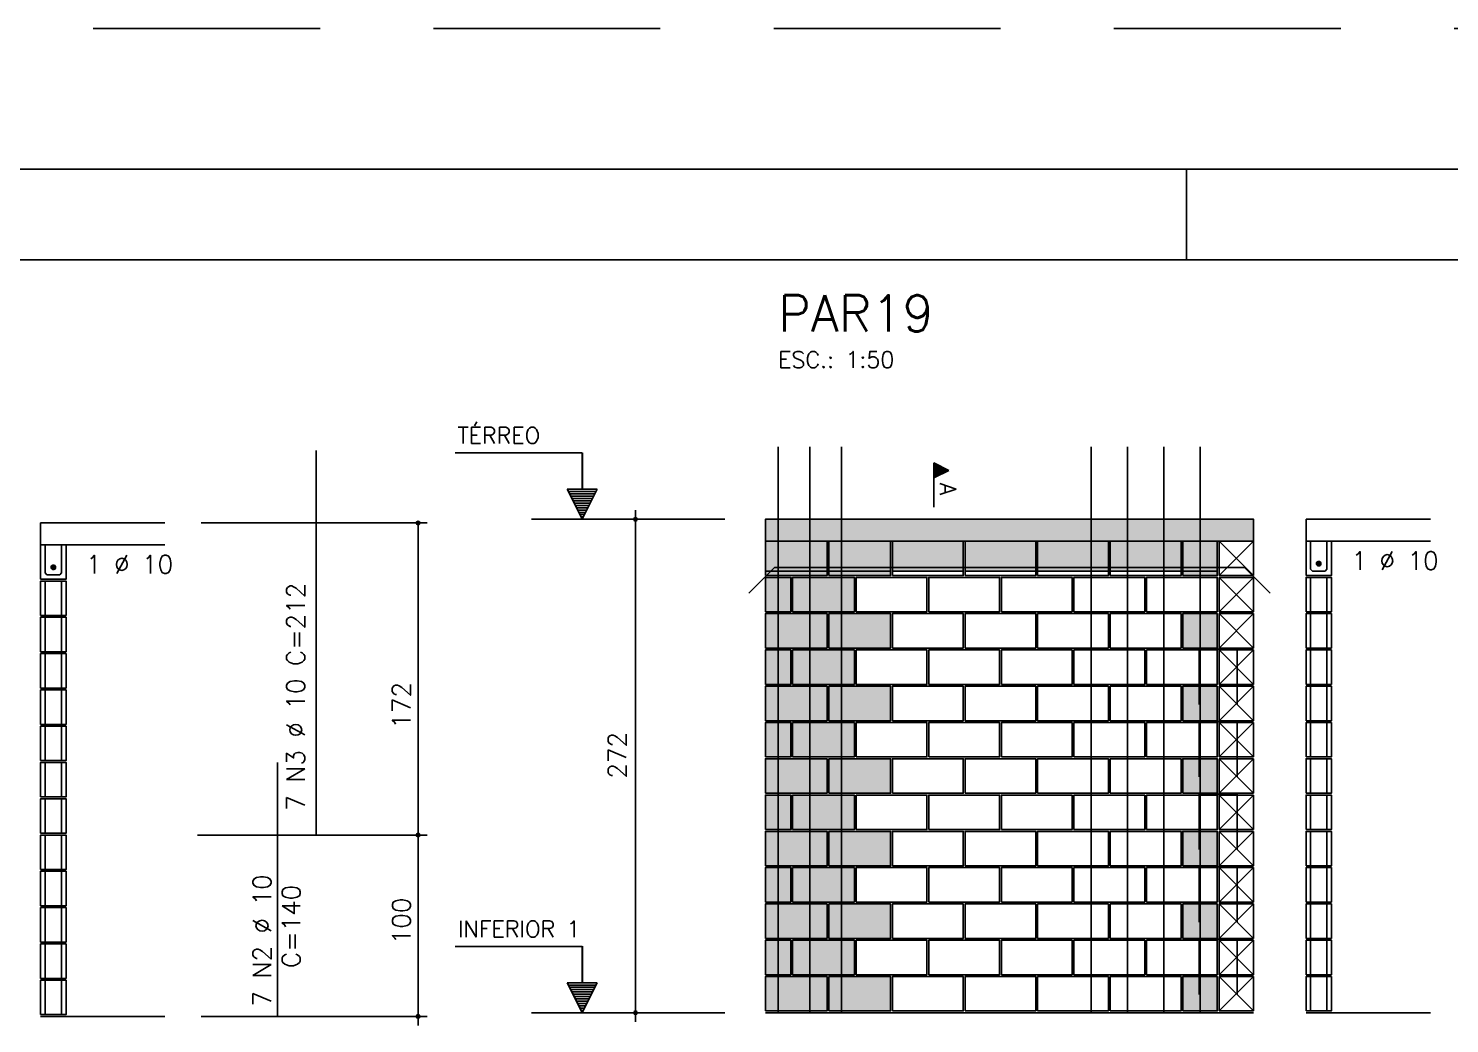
# Model space of a CAD drawing. Extents: x -1.9 to 86, y -1.6 to 60.9.
# Drawn here: x 52.84 to 68.5, y 49.98 to 60.95 of the extents above; entities that cross this region are included whole.
import ezdxf

# ---------------------------------------------------------------- set-up
doc = ezdxf.new("R2010")
doc.units = 0
doc.header["$MEASUREMENT"] = 0
doc.linetypes.add('HIDDEN', pattern=[0.375, 0.25, -0.125])
doc.layers.get('0').update_dxf_attribs({"linetype": 'CONTINUOUS'})
doc.layers.get('Defpoints').update_dxf_attribs({"linetype": 'CONTINUOUS'})
for name, color, linetype in [('ARQ_FOLHA', 7, 'CONTINUOUS'), ('PENA_01', 1, 'CONTINUOUS'), ('PENA_02', 2, 'CONTINUOUS'), ('PENA_03', 3, 'CONTINUOUS'), ('PENA_05', 5, 'CONTINUOUS'), ('PENA_06', 6, 'CONTINUOUS'), ('PENA_09', 254, 'CONTINUOUS'), ('PENA_11', 252, 'CONTINUOUS'), ('PENA_21', 100, 'CONTINUOUS'), ('PENA_23', 50, 'CONTINUOUS'), ('PENA_28', 135, 'CONTINUOUS')]:
    doc.layers.add(name, color=color, linetype=linetype)
doc.styles.get("Standard").update_dxf_attribs({"font": 'ROMANS.SHX'})

# ---------------------------------------------------------------- blocks, each defined once
blk = doc.blocks.new('FOLHA A1 - 841 X 594')
at = {"layer": 'ARQ_FOLHA', "color": 1}
blk.add_line((-185, 584), (-185, 594), dxfattribs=at)
for points in [[(-841, 0), (0, 0), (0, 594), (-841, 594)], [(-816, 10), (-10, 10), (-10, 584), (-816, 584)]]:
    blk.add_lwpolyline(points, close=True, dxfattribs=at)
at = {"layer": 'Defpoints', "color": 8, "linetype": 'HIDDEN', "ltscale": 100}
blk.add_lwpolyline([(-860.5, 609.5), (-860.5, -15.5), (19.5, -15.5), (19.5, 609.5)], close=True, dxfattribs=at)
blk = doc.blocks.new('*U24')
blk.add_blockref('FOLHA A1 - 841 X 594', (0, 0))

msp = doc.modelspace()

# ---------------------------------------------------------------- linework, layer by layer
at = {"layer": 'PENA_01', "linetype": 'Continuous'}
for p, q in [((58.380184, 55.534048), (60.511048, 55.534048)), ((60.95854, 54.964048), (61.63854, 54.964048)), ((61.65854, 54.964048), (62.33854, 54.964048)), ((62.35854, 54.964048), (63.13854, 54.964048)), ((63.15854, 54.964048), (63.93854, 54.964048)), ((63.95854, 54.964048), (64.73854, 54.964048)), ((64.75854, 54.964048), (65.53854, 54.964048)), ((65.55854, 54.964048), (65.93854, 54.964048)), ((58.380184, 50.094048), (60.511048, 50.094048))]:
    msp.add_line(p, q, dxfattribs=at)
at = {"layer": 'PENA_02', "linetype": 'Continuous'}
for p, q in [((66.33854, 55.294048), (65.95854, 55.294048)), ((65.95854, 55.294048), (65.95854, 54.914048)), ((66.33854, 54.914048), (66.33854, 55.294048)), ((65.95854, 54.914048), (66.33854, 54.914048)), ((66.33854, 54.894048), (65.95854, 54.894048)), ((65.95854, 54.894048), (65.95854, 54.514048)), ((66.33854, 54.514048), (66.33854, 54.894048)), ((65.95854, 54.514048), (66.33854, 54.514048)), ((66.33854, 54.494048), (65.95854, 54.494048)), ((65.95854, 54.494048), (65.95854, 54.114048)), ((66.33854, 54.114048), (66.33854, 54.494048)), ((65.95854, 54.114048), (66.33854, 54.114048)), ((66.33854, 54.094048), (65.95854, 54.094048)), ((65.95854, 54.094048), (65.95854, 53.714048)), ((66.33854, 53.714048), (66.33854, 54.094048)), ((65.95854, 53.714048), (66.33854, 53.714048)), ((66.33854, 53.694048), (65.95854, 53.694048)), ((65.95854, 53.694048), (65.95854, 53.314048)), ((66.33854, 53.314048), (66.33854, 53.694048)), ((65.95854, 53.314048), (66.33854, 53.314048)), ((66.33854, 53.294048), (65.95854, 53.294048)), ((65.95854, 53.294048), (65.95854, 52.914048)), ((66.33854, 52.914048), (66.33854, 53.294048)), ((65.95854, 52.914048), (66.33854, 52.914048)), ((66.33854, 52.894048), (65.95854, 52.894048)), ((65.95854, 52.894048), (65.95854, 52.514048)), ((66.33854, 52.514048), (66.33854, 52.894048)), ((65.95854, 52.514048), (66.33854, 52.514048)), ((66.33854, 52.494048), (65.95854, 52.494048)), ((65.95854, 52.494048), (65.95854, 52.114048)), ((66.33854, 52.114048), (66.33854, 52.494048)), ((65.95854, 52.114048), (66.33854, 52.114048)), ((66.33854, 52.094048), (65.95854, 52.094048)), ((65.95854, 52.094048), (65.95854, 51.714048)), ((66.33854, 51.714048), (66.33854, 52.094048)), ((65.95854, 51.714048), (66.33854, 51.714048)), ((66.33854, 51.694048), (65.95854, 51.694048)), ((65.95854, 51.694048), (65.95854, 51.314048)), ((66.33854, 51.314048), (66.33854, 51.694048)), ((65.95854, 51.314048), (66.33854, 51.314048)), ((66.33854, 51.294048), (65.95854, 51.294048)), ((65.95854, 51.294048), (65.95854, 50.914048)), ((66.33854, 50.914048), (66.33854, 51.294048)), ((65.95854, 50.914048), (66.33854, 50.914048)), ((66.33854, 50.894048), (65.95854, 50.894048)), ((65.95854, 50.894048), (65.95854, 50.514048)), ((66.33854, 50.514048), (66.33854, 50.894048)), ((65.95854, 50.514048), (66.33854, 50.514048)), ((66.33854, 50.494048), (65.95854, 50.494048)), ((65.95854, 50.494048), (65.95854, 50.114048)), ((66.33854, 50.114048), (66.33854, 50.494048)), ((60.95854, 50.094048), (66.33854, 50.094048)), ((65.95854, 50.114048), (66.33854, 50.114048))]:
    msp.add_line(p, q, dxfattribs=at)
for points in [[(60.95854, 55.294048), (66.33854, 55.294048), (66.33854, 55.534048), (60.95854, 55.534048), (60.95854, 55.294048)], [(60.95854, 54.914048), (61.63854, 54.914048), (61.63854, 55.294048), (60.95854, 55.294048), (60.95854, 54.914048)], [(61.65854, 54.914048), (62.33854, 54.914048), (62.33854, 55.294048), (61.65854, 55.294048), (61.65854, 54.914048)], [(62.35854, 54.914048), (63.13854, 54.914048), (63.13854, 55.294048), (62.35854, 55.294048), (62.35854, 54.914048)], [(63.15854, 54.914048), (63.93854, 54.914048), (63.93854, 55.294048), (63.15854, 55.294048), (63.15854, 54.914048)], [(63.95854, 54.914048), (64.73854, 54.914048), (64.73854, 55.294048), (63.95854, 55.294048), (63.95854, 54.914048)], [(64.75854, 54.914048), (65.53854, 54.914048), (65.53854, 55.294048), (64.75854, 55.294048), (64.75854, 54.914048)], [(65.55854, 54.914048), (65.93854, 54.914048), (65.93854, 55.294048), (65.55854, 55.294048), (65.55854, 54.914048)], [(60.95854, 54.514048), (61.23854, 54.514048), (61.23854, 54.894048), (60.95854, 54.894048), (60.95854, 54.514048)], [(61.25854, 54.514048), (61.93854, 54.514048), (61.93854, 54.894048), (61.25854, 54.894048), (61.25854, 54.514048)], [(61.95854, 54.514048), (62.73854, 54.514048), (62.73854, 54.894048), (61.95854, 54.894048), (61.95854, 54.514048)], [(62.75854, 54.514048), (63.53854, 54.514048), (63.53854, 54.894048), (62.75854, 54.894048), (62.75854, 54.514048)], [(63.55854, 54.514048), (64.33854, 54.514048), (64.33854, 54.894048), (63.55854, 54.894048), (63.55854, 54.514048)], [(64.35854, 54.514048), (65.13854, 54.514048), (65.13854, 54.894048), (64.35854, 54.894048), (64.35854, 54.514048)], [(65.15854, 54.514048), (65.93854, 54.514048), (65.93854, 54.894048), (65.15854, 54.894048), (65.15854, 54.514048)], [(60.95854, 54.114048), (61.63854, 54.114048), (61.63854, 54.494048), (60.95854, 54.494048), (60.95854, 54.114048)], [(61.65854, 54.114048), (62.33854, 54.114048), (62.33854, 54.494048), (61.65854, 54.494048), (61.65854, 54.114048)], [(62.35854, 54.114048), (63.13854, 54.114048), (63.13854, 54.494048), (62.35854, 54.494048), (62.35854, 54.114048)], [(63.15854, 54.114048), (63.93854, 54.114048), (63.93854, 54.494048), (63.15854, 54.494048), (63.15854, 54.114048)], [(63.95854, 54.114048), (64.73854, 54.114048), (64.73854, 54.494048), (63.95854, 54.494048), (63.95854, 54.114048)], [(64.75854, 54.114048), (65.53854, 54.114048), (65.53854, 54.494048), (64.75854, 54.494048), (64.75854, 54.114048)], [(65.55854, 54.114048), (65.93854, 54.114048), (65.93854, 54.494048), (65.55854, 54.494048), (65.55854, 54.114048)], [(60.95854, 53.714048), (61.23854, 53.714048), (61.23854, 54.094048), (60.95854, 54.094048), (60.95854, 53.714048)], [(61.25854, 53.714048), (61.93854, 53.714048), (61.93854, 54.094048), (61.25854, 54.094048), (61.25854, 53.714048)], [(61.95854, 53.714048), (62.73854, 53.714048), (62.73854, 54.094048), (61.95854, 54.094048), (61.95854, 53.714048)], [(62.75854, 53.714048), (63.53854, 53.714048), (63.53854, 54.094048), (62.75854, 54.094048), (62.75854, 53.714048)], [(63.55854, 53.714048), (64.33854, 53.714048), (64.33854, 54.094048), (63.55854, 54.094048), (63.55854, 53.714048)], [(64.35854, 53.714048), (65.13854, 53.714048), (65.13854, 54.094048), (64.35854, 54.094048), (64.35854, 53.714048)], [(65.15854, 53.714048), (65.93854, 53.714048), (65.93854, 54.094048), (65.15854, 54.094048), (65.15854, 53.714048)], [(60.95854, 53.314048), (61.63854, 53.314048), (61.63854, 53.694048), (60.95854, 53.694048), (60.95854, 53.314048)], [(61.65854, 53.314048), (62.33854, 53.314048), (62.33854, 53.694048), (61.65854, 53.694048), (61.65854, 53.314048)], [(62.35854, 53.314048), (63.13854, 53.314048), (63.13854, 53.694048), (62.35854, 53.694048), (62.35854, 53.314048)], [(63.15854, 53.314048), (63.93854, 53.314048), (63.93854, 53.694048), (63.15854, 53.694048), (63.15854, 53.314048)], [(63.95854, 53.314048), (64.73854, 53.314048), (64.73854, 53.694048), (63.95854, 53.694048), (63.95854, 53.314048)], [(64.75854, 53.314048), (65.53854, 53.314048), (65.53854, 53.694048), (64.75854, 53.694048), (64.75854, 53.314048)], [(65.55854, 53.314048), (65.93854, 53.314048), (65.93854, 53.694048), (65.55854, 53.694048), (65.55854, 53.314048)], [(60.95854, 52.914048), (61.23854, 52.914048), (61.23854, 53.294048), (60.95854, 53.294048), (60.95854, 52.914048)], [(61.25854, 52.914048), (61.93854, 52.914048), (61.93854, 53.294048), (61.25854, 53.294048), (61.25854, 52.914048)], [(61.95854, 52.914048), (62.73854, 52.914048), (62.73854, 53.294048), (61.95854, 53.294048), (61.95854, 52.914048)], [(62.75854, 52.914048), (63.53854, 52.914048), (63.53854, 53.294048), (62.75854, 53.294048), (62.75854, 52.914048)], [(63.55854, 52.914048), (64.33854, 52.914048), (64.33854, 53.294048), (63.55854, 53.294048), (63.55854, 52.914048)], [(64.35854, 52.914048), (65.13854, 52.914048), (65.13854, 53.294048), (64.35854, 53.294048), (64.35854, 52.914048)], [(65.15854, 52.914048), (65.93854, 52.914048), (65.93854, 53.294048), (65.15854, 53.294048), (65.15854, 52.914048)], [(60.95854, 52.514048), (61.63854, 52.514048), (61.63854, 52.894048), (60.95854, 52.894048), (60.95854, 52.514048)], [(61.65854, 52.514048), (62.33854, 52.514048), (62.33854, 52.894048), (61.65854, 52.894048), (61.65854, 52.514048)], [(62.35854, 52.514048), (63.13854, 52.514048), (63.13854, 52.894048), (62.35854, 52.894048), (62.35854, 52.514048)], [(63.15854, 52.514048), (63.93854, 52.514048), (63.93854, 52.894048), (63.15854, 52.894048), (63.15854, 52.514048)], [(63.95854, 52.514048), (64.73854, 52.514048), (64.73854, 52.894048), (63.95854, 52.894048), (63.95854, 52.514048)], [(64.75854, 52.514048), (65.53854, 52.514048), (65.53854, 52.894048), (64.75854, 52.894048), (64.75854, 52.514048)], [(65.55854, 52.514048), (65.93854, 52.514048), (65.93854, 52.894048), (65.55854, 52.894048), (65.55854, 52.514048)], [(60.95854, 52.114048), (61.23854, 52.114048), (61.23854, 52.494048), (60.95854, 52.494048), (60.95854, 52.114048)], [(61.25854, 52.114048), (61.93854, 52.114048), (61.93854, 52.494048), (61.25854, 52.494048), (61.25854, 52.114048)], [(61.95854, 52.114048), (62.73854, 52.114048), (62.73854, 52.494048), (61.95854, 52.494048), (61.95854, 52.114048)], [(62.75854, 52.114048), (63.53854, 52.114048), (63.53854, 52.494048), (62.75854, 52.494048), (62.75854, 52.114048)], [(63.55854, 52.114048), (64.33854, 52.114048), (64.33854, 52.494048), (63.55854, 52.494048), (63.55854, 52.114048)], [(64.35854, 52.114048), (65.13854, 52.114048), (65.13854, 52.494048), (64.35854, 52.494048), (64.35854, 52.114048)], [(65.15854, 52.114048), (65.93854, 52.114048), (65.93854, 52.494048), (65.15854, 52.494048), (65.15854, 52.114048)], [(60.95854, 51.714048), (61.63854, 51.714048), (61.63854, 52.094048), (60.95854, 52.094048), (60.95854, 51.714048)], [(61.65854, 51.714048), (62.33854, 51.714048), (62.33854, 52.094048), (61.65854, 52.094048), (61.65854, 51.714048)], [(62.35854, 51.714048), (63.13854, 51.714048), (63.13854, 52.094048), (62.35854, 52.094048), (62.35854, 51.714048)], [(63.15854, 51.714048), (63.93854, 51.714048), (63.93854, 52.094048), (63.15854, 52.094048), (63.15854, 51.714048)], [(63.95854, 51.714048), (64.73854, 51.714048), (64.73854, 52.094048), (63.95854, 52.094048), (63.95854, 51.714048)], [(64.75854, 51.714048), (65.53854, 51.714048), (65.53854, 52.094048), (64.75854, 52.094048), (64.75854, 51.714048)], [(65.55854, 51.714048), (65.93854, 51.714048), (65.93854, 52.094048), (65.55854, 52.094048), (65.55854, 51.714048)], [(60.95854, 51.314048), (61.23854, 51.314048), (61.23854, 51.694048), (60.95854, 51.694048), (60.95854, 51.314048)], [(61.25854, 51.314048), (61.93854, 51.314048), (61.93854, 51.694048), (61.25854, 51.694048), (61.25854, 51.314048)], [(61.95854, 51.314048), (62.73854, 51.314048), (62.73854, 51.694048), (61.95854, 51.694048), (61.95854, 51.314048)], [(62.75854, 51.314048), (63.53854, 51.314048), (63.53854, 51.694048), (62.75854, 51.694048), (62.75854, 51.314048)], [(63.55854, 51.314048), (64.33854, 51.314048), (64.33854, 51.694048), (63.55854, 51.694048), (63.55854, 51.314048)], [(64.35854, 51.314048), (65.13854, 51.314048), (65.13854, 51.694048), (64.35854, 51.694048), (64.35854, 51.314048)], [(65.15854, 51.314048), (65.93854, 51.314048), (65.93854, 51.694048), (65.15854, 51.694048), (65.15854, 51.314048)], [(60.95854, 50.914048), (61.63854, 50.914048), (61.63854, 51.294048), (60.95854, 51.294048), (60.95854, 50.914048)], [(61.65854, 50.914048), (62.33854, 50.914048), (62.33854, 51.294048), (61.65854, 51.294048), (61.65854, 50.914048)], [(62.35854, 50.914048), (63.13854, 50.914048), (63.13854, 51.294048), (62.35854, 51.294048), (62.35854, 50.914048)], [(63.15854, 50.914048), (63.93854, 50.914048), (63.93854, 51.294048), (63.15854, 51.294048), (63.15854, 50.914048)], [(63.95854, 50.914048), (64.73854, 50.914048), (64.73854, 51.294048), (63.95854, 51.294048), (63.95854, 50.914048)], [(64.75854, 50.914048), (65.53854, 50.914048), (65.53854, 51.294048), (64.75854, 51.294048), (64.75854, 50.914048)], [(65.55854, 50.914048), (65.93854, 50.914048), (65.93854, 51.294048), (65.55854, 51.294048), (65.55854, 50.914048)], [(60.95854, 50.514048), (61.23854, 50.514048), (61.23854, 50.894048), (60.95854, 50.894048), (60.95854, 50.514048)], [(61.25854, 50.514048), (61.93854, 50.514048), (61.93854, 50.894048), (61.25854, 50.894048), (61.25854, 50.514048)], [(61.95854, 50.514048), (62.73854, 50.514048), (62.73854, 50.894048), (61.95854, 50.894048), (61.95854, 50.514048)], [(62.75854, 50.514048), (63.53854, 50.514048), (63.53854, 50.894048), (62.75854, 50.894048), (62.75854, 50.514048)], [(63.55854, 50.514048), (64.33854, 50.514048), (64.33854, 50.894048), (63.55854, 50.894048), (63.55854, 50.514048)], [(64.35854, 50.514048), (65.13854, 50.514048), (65.13854, 50.894048), (64.35854, 50.894048), (64.35854, 50.514048)], [(65.15854, 50.514048), (65.93854, 50.514048), (65.93854, 50.894048), (65.15854, 50.894048), (65.15854, 50.514048)], [(60.95854, 50.114048), (61.63854, 50.114048), (61.63854, 50.494048), (60.95854, 50.494048), (60.95854, 50.114048)], [(61.65854, 50.114048), (62.33854, 50.114048), (62.33854, 50.494048), (61.65854, 50.494048), (61.65854, 50.114048)], [(62.35854, 50.114048), (63.13854, 50.114048), (63.13854, 50.494048), (62.35854, 50.494048), (62.35854, 50.114048)], [(63.15854, 50.114048), (63.93854, 50.114048), (63.93854, 50.494048), (63.15854, 50.494048), (63.15854, 50.114048)], [(63.95854, 50.114048), (64.73854, 50.114048), (64.73854, 50.494048), (63.95854, 50.494048), (63.95854, 50.114048)], [(64.75854, 50.114048), (65.53854, 50.114048), (65.53854, 50.494048), (64.75854, 50.494048), (64.75854, 50.114048)], [(65.55854, 50.114048), (65.93854, 50.114048), (65.93854, 50.494048), (65.55854, 50.494048), (65.55854, 50.114048)]]:
    msp.add_lwpolyline(points, dxfattribs=at)
for centre, radius in [((57.13032, 55.493578), 0.02), ((57.13032, 55.493578), 0.01), ((59.52633, 55.534048), 0.02), ((59.52633, 55.534048), 0.01), ((57.13032, 52.053578), 0.02), ((57.13032, 52.053578), 0.01), ((57.13032, 50.053578), 0.02), ((57.13032, 50.053578), 0.01), ((59.52633, 50.094048), 0.02), ((59.52633, 50.094048), 0.01)]:
    msp.add_circle(centre, radius, dxfattribs=at)
at = {"layer": 'PENA_03', "linetype": 'Continuous'}
for p, q in [((58.939183, 56.265913), (57.539183, 56.265913)), ((58.939183, 55.865913), (58.939183, 56.265913)), ((58.940583, 55.865913), (58.940583, 56.267313)), ((62.813771, 55.669155), (62.813771, 56.155537)), ((62.813771, 56.155537), (62.979704, 56.072571)), ((62.814466, 56.154409), (62.978143, 56.072571)), ((62.814467, 56.154409), (62.814467, 55.990732)), ((62.826535, 56.149155), (62.826535, 55.995986)), ((62.839299, 56.142773), (62.839299, 56.002368)), ((62.852063, 56.136391), (62.852063, 56.00875)), ((62.864827, 56.130009), (62.864827, 56.015132)), ((62.877591, 56.123627), (62.877591, 56.021514)), ((62.890355, 56.117245), (62.890355, 56.027896)), ((62.903119, 56.110863), (62.903119, 56.034278)), ((62.915883, 56.104481), (62.915883, 56.04066)), ((62.928647, 56.098099), (62.928647, 56.047042)), ((62.941411, 56.091717), (62.941411, 56.053424)), ((62.954176, 56.085335), (62.954176, 56.059806)), ((62.96694, 56.078953), (62.96694, 56.066189)), ((62.979704, 56.072571), (62.814466, 55.989952)), ((62.978143, 56.072571), (62.814467, 55.990732)), ((62.814467, 55.989952), (62.814467, 55.669155)), ((58.939883, 55.534048), (58.77395, 55.865913)), ((58.77395, 55.865913), (58.939183, 55.865913)), ((58.939883, 55.53717), (58.776206, 55.864522)), ((59.103559, 55.864522), (58.776206, 55.864522)), ((59.093052, 55.840385), (58.786713, 55.840385)), ((59.080288, 55.814857), (58.799478, 55.814857)), ((59.067524, 55.789329), (58.812242, 55.789329)), ((59.054759, 55.763801), (58.825006, 55.763801)), ((59.105816, 55.865913), (58.939883, 55.534048)), ((59.103559, 55.864523), (58.939883, 55.537169)), ((58.940583, 55.865913), (59.105816, 55.865913)), ((59.041995, 55.738273), (58.83777, 55.738273)), ((59.029231, 55.712745), (58.850534, 55.712745)), ((59.016467, 55.687217), (58.863298, 55.687217)), ((59.003703, 55.661689), (58.876062, 55.661689)), ((58.990939, 55.636161), (58.888826, 55.636161)), ((58.978175, 55.610633), (58.90159, 55.610633)), ((59.52633, 49.993515), (59.52633, 55.634048)), ((52.970324, 55.493578), (52.970324, 54.873578)), ((52.970324, 55.493578), (54.341003, 55.493578)), ((54.741003, 55.493578), (57.23032, 55.493578)), ((57.13032, 49.953045), (57.13032, 55.493578)), ((58.965411, 55.585104), (58.914354, 55.585104)), ((58.952647, 55.559576), (58.927119, 55.559576)), ((66.916596, 55.534048), (66.916596, 54.914048)), ((66.916596, 55.534048), (68.287275, 55.534048)), ((65.95854, 54.914048), (66.33854, 55.294048)), ((66.33854, 54.914048), (65.95854, 55.294048)), ((66.916596, 55.294048), (68.287275, 55.294048)), ((52.970324, 55.253578), (54.341003, 55.253578)), ((53.020324, 54.473578), (53.020324, 54.853578)), ((53.200324, 54.473578), (53.200324, 54.853578)), ((65.95854, 54.514048), (66.33854, 54.894048)), ((66.33854, 54.514048), (65.95854, 54.894048)), ((66.966596, 54.514048), (66.966596, 54.894048)), ((67.146596, 54.514048), (67.146596, 54.894048)), ((53.020324, 54.073578), (53.020324, 54.453578)), ((53.200324, 54.073578), (53.200324, 54.453578)), ((65.95854, 54.114048), (66.33854, 54.494048)), ((66.33854, 54.114048), (65.95854, 54.494048)), ((66.966596, 54.114048), (66.966596, 54.494048)), ((67.146596, 54.114048), (67.146596, 54.494048)), ((53.020324, 53.673578), (53.020324, 54.053578)), ((53.200324, 53.673578), (53.200324, 54.053578)), ((65.95854, 53.714048), (66.33854, 54.094048)), ((66.33854, 53.714048), (65.95854, 54.094048)), ((66.966596, 53.714048), (66.966596, 54.094048)), ((67.146596, 53.714048), (67.146596, 54.094048)), ((53.020324, 53.273578), (53.020324, 53.653578)), ((53.200324, 53.273578), (53.200324, 53.653578)), ((65.95854, 53.314048), (66.33854, 53.694048)), ((66.33854, 53.314048), (65.95854, 53.694048)), ((66.966596, 53.314048), (66.966596, 53.694048)), ((67.146596, 53.314048), (67.146596, 53.694048)), ((53.020324, 52.873578), (53.020324, 53.253578)), ((53.200324, 52.873578), (53.200324, 53.253578)), ((65.95854, 52.914048), (66.33854, 53.294048)), ((66.33854, 52.914048), (65.95854, 53.294048)), ((66.966596, 52.914048), (66.966596, 53.294048)), ((67.146596, 52.914048), (67.146596, 53.294048)), ((53.020324, 52.473578), (53.020324, 52.853578)), ((53.200324, 52.473578), (53.200324, 52.853578)), ((65.95854, 52.514048), (66.33854, 52.894048)), ((66.33854, 52.514048), (65.95854, 52.894048)), ((66.966596, 52.514048), (66.966596, 52.894048)), ((67.146596, 52.514048), (67.146596, 52.894048)), ((65.95854, 52.114048), (66.33854, 52.494048)), ((66.33854, 52.114048), (65.95854, 52.494048)), ((66.966596, 52.114048), (66.966596, 52.494048)), ((67.146596, 52.114048), (67.146596, 52.494048)), ((53.020324, 52.073578), (53.020324, 52.453578)), ((53.200324, 52.073578), (53.200324, 52.453578)), ((53.020324, 51.673578), (53.020324, 52.053578)), ((53.200324, 51.673578), (53.200324, 52.053578)), ((54.699072, 52.053578), (57.23032, 52.053578)), ((65.95854, 51.714048), (66.33854, 52.094048)), ((66.33854, 51.714048), (65.95854, 52.094048)), ((66.966596, 51.714048), (66.966596, 52.094048)), ((67.146596, 51.714048), (67.146596, 52.094048)), ((65.95854, 51.314048), (66.33854, 51.694048)), ((66.33854, 51.314048), (65.95854, 51.694048)), ((66.966596, 51.314048), (66.966596, 51.694048)), ((67.146596, 51.314048), (67.146596, 51.694048)), ((53.020324, 51.273578), (53.020324, 51.653578)), ((53.200324, 51.273578), (53.200324, 51.653578)), ((53.020324, 50.873578), (53.020324, 51.253578)), ((53.200324, 50.873578), (53.200324, 51.253578)), ((65.95854, 50.914048), (66.33854, 51.294048)), ((66.33854, 50.914048), (65.95854, 51.294048)), ((66.966596, 50.914048), (66.966596, 51.294048)), ((67.146596, 50.914048), (67.146596, 51.294048)), ((53.020324, 50.473578), (53.020324, 50.853578)), ((53.200324, 50.473578), (53.200324, 50.853578)), ((58.939183, 50.825913), (57.539183, 50.825913)), ((58.939183, 50.425913), (58.939183, 50.825913)), ((58.940583, 50.425913), (58.940583, 50.827313)), ((65.95854, 50.514048), (66.33854, 50.894048)), ((66.33854, 50.514048), (65.95854, 50.894048)), ((66.966596, 50.514048), (66.966596, 50.894048)), ((67.146596, 50.514048), (67.146596, 50.894048)), ((53.020324, 50.073578), (53.020324, 50.453578)), ((53.200324, 50.073578), (53.200324, 50.453578)), ((65.95854, 50.114048), (66.33854, 50.494048)), ((66.33854, 50.114048), (65.95854, 50.494048)), ((66.966596, 50.114048), (66.966596, 50.494048)), ((67.146596, 50.114048), (67.146596, 50.494048)), ((58.939883, 50.094048), (58.77395, 50.425913)), ((58.77395, 50.425913), (58.939183, 50.425913)), ((58.939883, 50.09717), (58.776206, 50.424522)), ((59.103559, 50.424522), (58.776206, 50.424522)), ((59.093052, 50.400385), (58.786713, 50.400385)), ((59.080288, 50.374857), (58.799478, 50.374857)), ((59.067524, 50.349329), (58.812242, 50.349329)), ((59.054759, 50.323801), (58.825006, 50.323801)), ((59.041995, 50.298273), (58.83777, 50.298273)), ((59.105816, 50.425913), (58.939883, 50.094048)), ((59.103559, 50.424523), (58.939883, 50.097169)), ((58.940583, 50.425913), (59.105816, 50.425913)), ((59.029231, 50.272745), (58.850534, 50.272745)), ((59.016467, 50.247217), (58.863298, 50.247217)), ((59.003703, 50.221689), (58.876062, 50.221689)), ((58.990939, 50.196161), (58.888826, 50.196161)), ((58.978175, 50.170633), (58.90159, 50.170633)), ((58.965411, 50.145104), (58.914354, 50.145104)), ((52.970324, 50.053578), (54.341003, 50.053578)), ((54.741003, 50.053578), (57.23032, 50.053578)), ((58.952647, 50.119576), (58.927119, 50.119576)), ((66.916596, 50.094048), (68.287275, 50.094048))]:
    msp.add_line(p, q, dxfattribs=at)
for points in [[(66.916596, 54.914048), (67.196596, 54.914048), (67.196596, 55.294048)], [(67.146596, 55.294048), (67.146596, 54.984048), (67.126596, 54.964048), (66.986596, 54.964048), (66.966596, 54.984048), (66.966596, 55.294048)], [(52.970324, 54.873578), (53.250324, 54.873578), (53.250324, 55.253578)], [(53.200324, 55.253578), (53.200324, 54.943578), (53.180324, 54.923578), (53.040324, 54.923578), (53.020324, 54.943578), (53.020324, 55.253578)], [(53.134873, 55.004568), (53.132712, 55.014736), (53.126601, 55.023147), (53.117598, 55.028344), (53.10726, 55.029431), (53.097373, 55.026219), (53.089647, 55.019263), (53.085419, 55.009766), (53.085419, 54.99937), (53.089647, 54.989873), (53.097373, 54.982917), (53.10726, 54.979705), (53.117598, 54.980792), (53.126601, 54.985989), (53.132712, 54.9944), (53.134873, 55.004568)], [(67.081144, 55.045038), (67.078983, 55.055206), (67.072873, 55.063617), (67.06387, 55.068814), (67.053531, 55.069901), (67.043644, 55.066689), (67.035919, 55.059733), (67.031691, 55.050236), (67.031691, 55.03984), (67.035919, 55.030343), (67.043644, 55.023387), (67.053531, 55.020175), (67.06387, 55.021262), (67.072873, 55.026459), (67.078983, 55.03487), (67.081144, 55.045038)], [(52.970324, 54.473578), (53.250324, 54.473578), (53.250324, 54.853578), (52.970324, 54.853578), (52.970324, 54.473578)], [(66.916596, 54.514048), (67.196596, 54.514048), (67.196596, 54.894048), (66.916596, 54.894048), (66.916596, 54.514048)], [(52.970324, 54.073578), (53.250324, 54.073578), (53.250324, 54.453578), (52.970324, 54.453578), (52.970324, 54.073578)], [(66.916596, 54.114048), (67.196596, 54.114048), (67.196596, 54.494048), (66.916596, 54.494048), (66.916596, 54.114048)], [(52.970324, 53.673578), (53.250324, 53.673578), (53.250324, 54.053578), (52.970324, 54.053578), (52.970324, 53.673578)], [(66.916596, 53.714048), (67.196596, 53.714048), (67.196596, 54.094048), (66.916596, 54.094048), (66.916596, 53.714048)], [(52.970324, 53.273578), (53.250324, 53.273578), (53.250324, 53.653578), (52.970324, 53.653578), (52.970324, 53.273578)], [(66.916596, 53.314048), (67.196596, 53.314048), (67.196596, 53.694048), (66.916596, 53.694048), (66.916596, 53.314048)], [(52.970324, 52.873578), (53.250324, 52.873578), (53.250324, 53.253578), (52.970324, 53.253578), (52.970324, 52.873578)], [(66.916596, 52.914048), (67.196596, 52.914048), (67.196596, 53.294048), (66.916596, 53.294048), (66.916596, 52.914048)], [(52.970324, 52.473578), (53.250324, 52.473578), (53.250324, 52.853578), (52.970324, 52.853578), (52.970324, 52.473578)], [(66.916596, 52.514048), (67.196596, 52.514048), (67.196596, 52.894048), (66.916596, 52.894048), (66.916596, 52.514048)], [(66.916596, 52.114048), (67.196596, 52.114048), (67.196596, 52.494048), (66.916596, 52.494048), (66.916596, 52.114048)], [(52.970324, 52.073578), (53.250324, 52.073578), (53.250324, 52.453578), (52.970324, 52.453578), (52.970324, 52.073578)], [(52.970324, 51.673578), (53.250324, 51.673578), (53.250324, 52.053578), (52.970324, 52.053578), (52.970324, 51.673578)], [(66.916596, 51.714048), (67.196596, 51.714048), (67.196596, 52.094048), (66.916596, 52.094048), (66.916596, 51.714048)], [(66.916596, 51.314048), (67.196596, 51.314048), (67.196596, 51.694048), (66.916596, 51.694048), (66.916596, 51.314048)], [(52.970324, 51.273578), (53.250324, 51.273578), (53.250324, 51.653578), (52.970324, 51.653578), (52.970324, 51.273578)], [(52.970324, 50.873578), (53.250324, 50.873578), (53.250324, 51.253578), (52.970324, 51.253578), (52.970324, 50.873578)], [(66.916596, 50.914048), (67.196596, 50.914048), (67.196596, 51.294048), (66.916596, 51.294048), (66.916596, 50.914048)], [(52.970324, 50.473578), (53.250324, 50.473578), (53.250324, 50.853578), (52.970324, 50.853578), (52.970324, 50.473578)], [(66.916596, 50.514048), (67.196596, 50.514048), (67.196596, 50.894048), (66.916596, 50.894048), (66.916596, 50.514048)], [(52.970324, 50.073578), (53.250324, 50.073578), (53.250324, 50.453578), (52.970324, 50.453578), (52.970324, 50.073578)], [(66.916596, 50.114048), (67.196596, 50.114048), (67.196596, 50.494048), (66.916596, 50.494048), (66.916596, 50.114048)]]:
    msp.add_lwpolyline(points, dxfattribs=at)
for centre in [(53.109873, 55.004568), (67.056144, 55.045038)]:
    msp.add_circle(centre, 0.025, dxfattribs=at)
for points in [[(53.134873, 55.004568), (53.089647, 55.019263), (53.085419, 55.009766)], [(53.134873, 55.004568), (53.085419, 55.009766), (53.085419, 54.99937)], [(53.134873, 55.004568), (53.085419, 54.99937), (53.089647, 54.989873)], [(53.134873, 55.004568), (53.097373, 55.026219), (53.086381, 55.013118)], [(53.134873, 55.004568), (53.086381, 55.013118), (53.086381, 54.996017)], [(53.134873, 55.004568), (53.086381, 54.996017), (53.097373, 54.982917)], [(53.134873, 55.004568), (53.097373, 55.026219), (53.089647, 55.019263)], [(53.134873, 55.004568), (53.089647, 54.989873), (53.097373, 54.982917)], [(53.134873, 55.004568), (53.10726, 55.029431), (53.097373, 55.026219)], [(53.134873, 55.004568), (53.114214, 55.029188), (53.097373, 55.026219)], [(53.134873, 55.004568), (53.097373, 54.982917), (53.114214, 54.979948)], [(53.134873, 55.004568), (53.097373, 54.982917), (53.10726, 54.979705)], [(53.134873, 55.004568), (53.117598, 55.028344), (53.10726, 55.029431)], [(53.134873, 55.004568), (53.10726, 54.979705), (53.117598, 54.980792)], [(53.134873, 55.004568), (53.129024, 55.020638), (53.114214, 55.029188)], [(53.134873, 55.004568), (53.114214, 54.979948), (53.129024, 54.988498)], [(53.134873, 55.004568), (53.126601, 55.023147), (53.117598, 55.028344)], [(53.134873, 55.004568), (53.117598, 54.980792), (53.126601, 54.985989)], [(53.134873, 55.004568), (53.132712, 55.014736), (53.126601, 55.023147)], [(53.134873, 55.004568), (53.126601, 54.985989), (53.132712, 54.9944)], [(53.134873, 55.004568), (53.129024, 54.988498), (53.134873, 55.004568)], [(53.134873, 55.004568), (53.132712, 54.9944), (53.134873, 55.004568)], [(67.081144, 55.045038), (67.035919, 55.059733), (67.031691, 55.050236)], [(67.081144, 55.045038), (67.031691, 55.050236), (67.031691, 55.03984)], [(67.081144, 55.045038), (67.031691, 55.03984), (67.035919, 55.030343)], [(67.081144, 55.045038), (67.043644, 55.066689), (67.032652, 55.053588)], [(67.081144, 55.045038), (67.032652, 55.053588), (67.032652, 55.036487)], [(67.081144, 55.045038), (67.032652, 55.036487), (67.043644, 55.023387)], [(67.081144, 55.045038), (67.043644, 55.066689), (67.035919, 55.059733)], [(67.081144, 55.045038), (67.035919, 55.030343), (67.043644, 55.023387)], [(67.081144, 55.045038), (67.053531, 55.069901), (67.043644, 55.066689)], [(67.081144, 55.045038), (67.060486, 55.069658), (67.043644, 55.066689)], [(67.081144, 55.045038), (67.043644, 55.023387), (67.060486, 55.020418)], [(67.081144, 55.045038), (67.043644, 55.023387), (67.053531, 55.020175)], [(67.081144, 55.045038), (67.06387, 55.068814), (67.053531, 55.069901)], [(67.081144, 55.045038), (67.053531, 55.020175), (67.06387, 55.021262)], [(67.081144, 55.045038), (67.075296, 55.061108), (67.060486, 55.069658)], [(67.081144, 55.045038), (67.060486, 55.020418), (67.075296, 55.028968)], [(67.081144, 55.045038), (67.072873, 55.063617), (67.06387, 55.068814)], [(67.081144, 55.045038), (67.06387, 55.021262), (67.072873, 55.026459)], [(67.081144, 55.045038), (67.078983, 55.055206), (67.072873, 55.063617)], [(67.081144, 55.045038), (67.072873, 55.026459), (67.078983, 55.03487)], [(67.081144, 55.045038), (67.075296, 55.028968), (67.081144, 55.045038)], [(67.081144, 55.045038), (67.078983, 55.03487), (67.081144, 55.045038)]]:
    msp.add_solid(points, dxfattribs=at)
at = {"layer": 'PENA_05', "linetype": 'Continuous'}
for p, q in [((56.006569, 52.053578), (56.006569, 56.293578)), ((60.775697, 54.721205), (61.05854, 55.004048)), ((61.05854, 55.004048), (66.23854, 55.004048)), ((66.23854, 55.004048), (66.521383, 54.721205)), ((65.73854, 53.494048), (65.73854, 54.104048)), ((65.73854, 54.104048), (66.15854, 54.104048)), ((66.15854, 54.104048), (66.15854, 53.494048)), ((65.73854, 52.694048), (65.73854, 53.304048)), ((65.73854, 53.304048), (66.15854, 53.304048)), ((66.15854, 53.304048), (66.15854, 52.694048)), ((55.580645, 50.053578), (55.580645, 52.853578)), ((65.73854, 51.894048), (65.73854, 52.504048)), ((65.73854, 52.504048), (66.15854, 52.504048)), ((66.15854, 52.504048), (66.15854, 51.894048)), ((65.73854, 51.094048), (65.73854, 51.704048)), ((65.73854, 51.704048), (66.15854, 51.704048)), ((66.15854, 51.704048), (66.15854, 51.094048)), ((65.73854, 50.294048), (65.73854, 50.904048)), ((65.73854, 50.904048), (66.15854, 50.904048)), ((66.15854, 50.904048), (66.15854, 50.294048))]:
    msp.add_line(p, q, dxfattribs=at)
for points in [[(61.09854, 56.334048), (61.09854, 50.094048)], [(61.44854, 56.334048), (61.44854, 50.094048)], [(61.79854, 56.334048), (61.79854, 50.094048)], [(64.54854, 56.334048), (64.54854, 50.094048)], [(64.94854, 56.334048), (64.94854, 50.094048)], [(65.34854, 56.334048), (65.34854, 50.094048)], [(65.74854, 56.334048), (65.74854, 50.094048)]]:
    msp.add_lwpolyline(points, dxfattribs=at)
at = {"layer": 'PENA_09', "linetype": 'Continuous'}
for points in [[(60.95854, 54.964048), (61.63854, 54.964048), (61.63854, 55.294048), (60.95854, 55.294048), (60.95854, 54.964048)], [(61.65854, 54.964048), (62.33854, 54.964048), (62.33854, 55.294048), (61.65854, 55.294048), (61.65854, 54.964048)], [(62.35854, 54.964048), (63.13854, 54.964048), (63.13854, 55.294048), (62.35854, 55.294048), (62.35854, 54.964048)], [(63.15854, 54.964048), (63.93854, 54.964048), (63.93854, 55.294048), (63.15854, 55.294048), (63.15854, 54.964048)], [(63.95854, 54.964048), (64.73854, 54.964048), (64.73854, 55.294048), (63.95854, 55.294048), (63.95854, 54.964048)], [(64.75854, 54.964048), (65.53854, 54.964048), (65.53854, 55.294048), (64.75854, 55.294048), (64.75854, 54.964048)], [(65.55854, 54.964048), (65.93854, 54.964048), (65.93854, 55.294048), (65.55854, 55.294048), (65.55854, 54.964048)]]:
    msp.add_lwpolyline(points, dxfattribs=at)
for points in [[(60.95854, 54.964048), (61.63854, 54.964048), (61.63854, 55.294048)], [(60.95854, 54.964048), (61.63854, 55.294048), (60.95854, 55.294048)], [(60.95854, 54.964048), (60.95854, 55.294048), (60.95854, 54.964048)], [(61.65854, 54.964048), (62.33854, 54.964048), (62.33854, 55.294048)], [(61.65854, 54.964048), (62.33854, 55.294048), (61.65854, 55.294048)], [(61.65854, 54.964048), (61.65854, 55.294048), (61.65854, 54.964048)], [(62.35854, 54.964048), (63.13854, 54.964048), (63.13854, 55.294048)], [(62.35854, 54.964048), (63.13854, 55.294048), (62.35854, 55.294048)], [(62.35854, 54.964048), (62.35854, 55.294048), (62.35854, 54.964048)], [(63.15854, 54.964048), (63.93854, 54.964048), (63.93854, 55.294048)], [(63.15854, 54.964048), (63.93854, 55.294048), (63.15854, 55.294048)], [(63.15854, 54.964048), (63.15854, 55.294048), (63.15854, 54.964048)], [(63.95854, 54.964048), (64.73854, 54.964048), (64.73854, 55.294048)], [(63.95854, 54.964048), (64.73854, 55.294048), (63.95854, 55.294048)], [(63.95854, 54.964048), (63.95854, 55.294048), (63.95854, 54.964048)], [(64.75854, 54.964048), (65.53854, 54.964048), (65.53854, 55.294048)], [(64.75854, 54.964048), (65.53854, 55.294048), (64.75854, 55.294048)], [(64.75854, 54.964048), (64.75854, 55.294048), (64.75854, 54.964048)], [(65.55854, 54.964048), (65.93854, 54.964048), (65.93854, 55.294048)], [(65.55854, 54.964048), (65.93854, 55.294048), (65.55854, 55.294048)], [(65.55854, 54.964048), (65.55854, 55.294048), (65.55854, 54.964048)]]:
    msp.add_solid(points, dxfattribs=at)
at = {"layer": 'PENA_11', "linetype": 'Continuous'}
for points in [[(60.95854, 55.294048), (66.33854, 55.294048), (66.33854, 55.534048)], [(60.95854, 55.294048), (66.33854, 55.534048), (60.95854, 55.534048)], [(60.95854, 55.294048), (60.95854, 55.534048), (60.95854, 55.294048)]]:
    msp.add_solid(points, dxfattribs=at)
at = {"layer": 'PENA_21', "linetype": 'Continuous'}
for points in [[(60.95854, 54.914048), (61.63854, 54.914048), (61.63854, 54.964048), (60.95854, 54.964048), (60.95854, 54.914048)], [(61.25854, 54.514048), (61.93854, 54.514048), (61.93854, 54.894048), (61.25854, 54.894048), (61.25854, 54.514048)], [(61.65854, 54.914048), (62.33854, 54.914048), (62.33854, 54.964048), (61.65854, 54.964048), (61.65854, 54.914048)], [(60.95854, 54.114048), (61.63854, 54.114048), (61.63854, 54.494048), (60.95854, 54.494048), (60.95854, 54.114048)], [(61.65854, 54.114048), (62.33854, 54.114048), (62.33854, 54.494048), (61.65854, 54.494048), (61.65854, 54.114048)], [(61.25854, 53.714048), (61.93854, 53.714048), (61.93854, 54.094048), (61.25854, 54.094048), (61.25854, 53.714048)], [(60.95854, 53.314048), (61.63854, 53.314048), (61.63854, 53.694048), (60.95854, 53.694048), (60.95854, 53.314048)], [(61.65854, 53.314048), (62.33854, 53.314048), (62.33854, 53.694048), (61.65854, 53.694048), (61.65854, 53.314048)], [(61.25854, 52.914048), (61.93854, 52.914048), (61.93854, 53.294048), (61.25854, 53.294048), (61.25854, 52.914048)], [(60.95854, 52.514048), (61.63854, 52.514048), (61.63854, 52.894048), (60.95854, 52.894048), (60.95854, 52.514048)], [(61.65854, 52.514048), (62.33854, 52.514048), (62.33854, 52.894048), (61.65854, 52.894048), (61.65854, 52.514048)], [(61.25854, 52.114048), (61.93854, 52.114048), (61.93854, 52.494048), (61.25854, 52.494048), (61.25854, 52.114048)], [(60.95854, 51.714048), (61.63854, 51.714048), (61.63854, 52.094048), (60.95854, 52.094048), (60.95854, 51.714048)], [(61.65854, 51.714048), (62.33854, 51.714048), (62.33854, 52.094048), (61.65854, 52.094048), (61.65854, 51.714048)], [(61.25854, 51.314048), (61.93854, 51.314048), (61.93854, 51.694048), (61.25854, 51.694048), (61.25854, 51.314048)], [(60.95854, 50.914048), (61.63854, 50.914048), (61.63854, 51.294048), (60.95854, 51.294048), (60.95854, 50.914048)], [(61.65854, 50.914048), (62.33854, 50.914048), (62.33854, 51.294048), (61.65854, 51.294048), (61.65854, 50.914048)], [(61.25854, 50.514048), (61.93854, 50.514048), (61.93854, 50.894048), (61.25854, 50.894048), (61.25854, 50.514048)], [(60.95854, 50.114048), (61.63854, 50.114048), (61.63854, 50.494048), (60.95854, 50.494048), (60.95854, 50.114048)], [(61.65854, 50.114048), (62.33854, 50.114048), (62.33854, 50.494048), (61.65854, 50.494048), (61.65854, 50.114048)]]:
    msp.add_lwpolyline(points, dxfattribs=at)
for points in [[(60.95854, 54.914048), (61.63854, 54.914048), (61.63854, 54.964048)], [(60.95854, 54.914048), (61.63854, 54.964048), (60.95854, 54.964048)], [(60.95854, 54.914048), (60.95854, 54.964048), (60.95854, 54.914048)], [(61.25854, 54.514048), (61.93854, 54.514048), (61.93854, 54.894048)], [(61.25854, 54.514048), (61.93854, 54.894048), (61.25854, 54.894048)], [(61.25854, 54.514048), (61.25854, 54.894048), (61.25854, 54.514048)], [(61.65854, 54.914048), (62.33854, 54.914048), (62.33854, 54.964048)], [(61.65854, 54.914048), (62.33854, 54.964048), (61.65854, 54.964048)], [(61.65854, 54.914048), (61.65854, 54.964048), (61.65854, 54.914048)], [(60.95854, 54.114048), (61.63854, 54.114048), (61.63854, 54.494048)], [(60.95854, 54.114048), (61.63854, 54.494048), (60.95854, 54.494048)], [(60.95854, 54.114048), (60.95854, 54.494048), (60.95854, 54.114048)], [(61.65854, 54.114048), (62.33854, 54.114048), (62.33854, 54.494048)], [(61.65854, 54.114048), (62.33854, 54.494048), (61.65854, 54.494048)], [(61.65854, 54.114048), (61.65854, 54.494048), (61.65854, 54.114048)], [(61.25854, 53.714048), (61.93854, 53.714048), (61.93854, 54.094048)], [(61.25854, 53.714048), (61.93854, 54.094048), (61.25854, 54.094048)], [(61.25854, 53.714048), (61.25854, 54.094048), (61.25854, 53.714048)], [(60.95854, 53.314048), (61.63854, 53.314048), (61.63854, 53.694048)], [(60.95854, 53.314048), (61.63854, 53.694048), (60.95854, 53.694048)], [(60.95854, 53.314048), (60.95854, 53.694048), (60.95854, 53.314048)], [(61.65854, 53.314048), (62.33854, 53.314048), (62.33854, 53.694048)], [(61.65854, 53.314048), (62.33854, 53.694048), (61.65854, 53.694048)], [(61.65854, 53.314048), (61.65854, 53.694048), (61.65854, 53.314048)], [(61.25854, 52.914048), (61.93854, 52.914048), (61.93854, 53.294048)], [(61.25854, 52.914048), (61.93854, 53.294048), (61.25854, 53.294048)], [(61.25854, 52.914048), (61.25854, 53.294048), (61.25854, 52.914048)], [(60.95854, 52.514048), (61.63854, 52.514048), (61.63854, 52.894048)], [(60.95854, 52.514048), (61.63854, 52.894048), (60.95854, 52.894048)], [(60.95854, 52.514048), (60.95854, 52.894048), (60.95854, 52.514048)], [(61.65854, 52.514048), (62.33854, 52.514048), (62.33854, 52.894048)], [(61.65854, 52.514048), (62.33854, 52.894048), (61.65854, 52.894048)], [(61.65854, 52.514048), (61.65854, 52.894048), (61.65854, 52.514048)], [(61.25854, 52.114048), (61.93854, 52.114048), (61.93854, 52.494048)], [(61.25854, 52.114048), (61.93854, 52.494048), (61.25854, 52.494048)], [(61.25854, 52.114048), (61.25854, 52.494048), (61.25854, 52.114048)], [(60.95854, 51.714048), (61.63854, 51.714048), (61.63854, 52.094048)], [(60.95854, 51.714048), (61.63854, 52.094048), (60.95854, 52.094048)], [(60.95854, 51.714048), (60.95854, 52.094048), (60.95854, 51.714048)], [(61.65854, 51.714048), (62.33854, 51.714048), (62.33854, 52.094048)], [(61.65854, 51.714048), (62.33854, 52.094048), (61.65854, 52.094048)], [(61.65854, 51.714048), (61.65854, 52.094048), (61.65854, 51.714048)], [(61.25854, 51.314048), (61.93854, 51.314048), (61.93854, 51.694048)], [(61.25854, 51.314048), (61.93854, 51.694048), (61.25854, 51.694048)], [(61.25854, 51.314048), (61.25854, 51.694048), (61.25854, 51.314048)], [(60.95854, 50.914048), (61.63854, 50.914048), (61.63854, 51.294048)], [(60.95854, 50.914048), (61.63854, 51.294048), (60.95854, 51.294048)], [(60.95854, 50.914048), (60.95854, 51.294048), (60.95854, 50.914048)], [(61.65854, 50.914048), (62.33854, 50.914048), (62.33854, 51.294048)], [(61.65854, 50.914048), (62.33854, 51.294048), (61.65854, 51.294048)], [(61.65854, 50.914048), (61.65854, 51.294048), (61.65854, 50.914048)], [(61.25854, 50.514048), (61.93854, 50.514048), (61.93854, 50.894048)], [(61.25854, 50.514048), (61.93854, 50.894048), (61.25854, 50.894048)], [(61.25854, 50.514048), (61.25854, 50.894048), (61.25854, 50.514048)], [(60.95854, 50.114048), (61.63854, 50.114048), (61.63854, 50.494048)], [(60.95854, 50.114048), (61.63854, 50.494048), (60.95854, 50.494048)], [(60.95854, 50.114048), (60.95854, 50.494048), (60.95854, 50.114048)], [(61.65854, 50.114048), (62.33854, 50.114048), (62.33854, 50.494048)], [(61.65854, 50.114048), (62.33854, 50.494048), (61.65854, 50.494048)], [(61.65854, 50.114048), (61.65854, 50.494048), (61.65854, 50.114048)]]:
    msp.add_solid(points, dxfattribs=at)
at = {"layer": 'PENA_23', "linetype": 'Continuous'}
for points in [[(65.55854, 54.914048), (65.93854, 54.914048), (65.93854, 54.964048), (65.55854, 54.964048), (65.55854, 54.914048)], [(65.55854, 54.114048), (65.93854, 54.114048), (65.93854, 54.494048), (65.55854, 54.494048), (65.55854, 54.114048)], [(65.55854, 53.314048), (65.93854, 53.314048), (65.93854, 53.694048), (65.55854, 53.694048), (65.55854, 53.314048)], [(65.55854, 52.514048), (65.93854, 52.514048), (65.93854, 52.894048), (65.55854, 52.894048), (65.55854, 52.514048)], [(65.55854, 51.714048), (65.93854, 51.714048), (65.93854, 52.094048), (65.55854, 52.094048), (65.55854, 51.714048)], [(65.55854, 50.914048), (65.93854, 50.914048), (65.93854, 51.294048), (65.55854, 51.294048), (65.55854, 50.914048)], [(65.55854, 50.114048), (65.93854, 50.114048), (65.93854, 50.494048), (65.55854, 50.494048), (65.55854, 50.114048)]]:
    msp.add_lwpolyline(points, dxfattribs=at)
for points in [[(65.55854, 54.914048), (65.93854, 54.914048), (65.93854, 54.964048)], [(65.55854, 54.914048), (65.93854, 54.964048), (65.55854, 54.964048)], [(65.55854, 54.914048), (65.55854, 54.964048), (65.55854, 54.914048)], [(65.55854, 54.114048), (65.93854, 54.114048), (65.93854, 54.494048)], [(65.55854, 54.114048), (65.93854, 54.494048), (65.55854, 54.494048)], [(65.55854, 54.114048), (65.55854, 54.494048), (65.55854, 54.114048)], [(65.55854, 53.314048), (65.93854, 53.314048), (65.93854, 53.694048)], [(65.55854, 53.314048), (65.93854, 53.694048), (65.55854, 53.694048)], [(65.55854, 53.314048), (65.55854, 53.694048), (65.55854, 53.314048)], [(65.55854, 52.514048), (65.93854, 52.514048), (65.93854, 52.894048)], [(65.55854, 52.514048), (65.93854, 52.894048), (65.55854, 52.894048)], [(65.55854, 52.514048), (65.55854, 52.894048), (65.55854, 52.514048)], [(65.55854, 51.714048), (65.93854, 51.714048), (65.93854, 52.094048)], [(65.55854, 51.714048), (65.93854, 52.094048), (65.55854, 52.094048)], [(65.55854, 51.714048), (65.55854, 52.094048), (65.55854, 51.714048)], [(65.55854, 50.914048), (65.93854, 50.914048), (65.93854, 51.294048)], [(65.55854, 50.914048), (65.93854, 51.294048), (65.55854, 51.294048)], [(65.55854, 50.914048), (65.55854, 51.294048), (65.55854, 50.914048)], [(65.55854, 50.114048), (65.93854, 50.114048), (65.93854, 50.494048)], [(65.55854, 50.114048), (65.93854, 50.494048), (65.55854, 50.494048)], [(65.55854, 50.114048), (65.55854, 50.494048), (65.55854, 50.114048)]]:
    msp.add_solid(points, dxfattribs=at)
at = {"layer": 'PENA_28', "linetype": 'Continuous'}
for points in [[(60.95854, 54.514048), (61.23854, 54.514048), (61.23854, 54.894048), (60.95854, 54.894048), (60.95854, 54.514048)], [(60.95854, 53.714048), (61.23854, 53.714048), (61.23854, 54.094048), (60.95854, 54.094048), (60.95854, 53.714048)], [(60.95854, 52.914048), (61.23854, 52.914048), (61.23854, 53.294048), (60.95854, 53.294048), (60.95854, 52.914048)], [(60.95854, 52.114048), (61.23854, 52.114048), (61.23854, 52.494048), (60.95854, 52.494048), (60.95854, 52.114048)], [(60.95854, 51.314048), (61.23854, 51.314048), (61.23854, 51.694048), (60.95854, 51.694048), (60.95854, 51.314048)], [(60.95854, 50.514048), (61.23854, 50.514048), (61.23854, 50.894048), (60.95854, 50.894048), (60.95854, 50.514048)]]:
    msp.add_lwpolyline(points, dxfattribs=at)
for points in [[(60.95854, 54.514048), (61.23854, 54.514048), (61.23854, 54.894048)], [(60.95854, 54.514048), (61.23854, 54.894048), (60.95854, 54.894048)], [(60.95854, 54.514048), (60.95854, 54.894048), (60.95854, 54.514048)], [(60.95854, 53.714048), (61.23854, 53.714048), (61.23854, 54.094048)], [(60.95854, 53.714048), (61.23854, 54.094048), (60.95854, 54.094048)], [(60.95854, 53.714048), (60.95854, 54.094048), (60.95854, 53.714048)], [(60.95854, 52.914048), (61.23854, 52.914048), (61.23854, 53.294048)], [(60.95854, 52.914048), (61.23854, 53.294048), (60.95854, 53.294048)], [(60.95854, 52.914048), (60.95854, 53.294048), (60.95854, 52.914048)], [(60.95854, 52.114048), (61.23854, 52.114048), (61.23854, 52.494048)], [(60.95854, 52.114048), (61.23854, 52.494048), (60.95854, 52.494048)], [(60.95854, 52.114048), (60.95854, 52.494048), (60.95854, 52.114048)], [(60.95854, 51.314048), (61.23854, 51.314048), (61.23854, 51.694048)], [(60.95854, 51.314048), (61.23854, 51.694048), (60.95854, 51.694048)], [(60.95854, 51.314048), (60.95854, 51.694048), (60.95854, 51.314048)], [(60.95854, 50.514048), (61.23854, 50.514048), (61.23854, 50.894048)], [(60.95854, 50.514048), (61.23854, 50.894048), (60.95854, 50.894048)], [(60.95854, 50.514048), (60.95854, 50.894048), (60.95854, 50.514048)]]:
    msp.add_solid(points, dxfattribs=at)

# ---------------------------------------------------------------- block references
at = {"xscale": 0.09999999999999938, "yscale": 0.09999999999999938, "zscale": 0.09999999999999938}
msp.add_blockref('*U24', (84.1, -0.004999), dxfattribs=at)

# ---------------------------------------------------------------- texts
at = {"layer": 'PENA_03', "linetype": 'Continuous'}
for s, height, p in [('ESC.: 1:50', 0.18, (61.09854, 57.204048)), ('TÉRREO', 0.18, (57.564889, 56.367787)), ('1 %%c 10', 0.2, (53.471143, 54.937277)), ('1 %%c 10', 0.2, (67.417415, 54.977747)), ('INFERIOR 1', 0.18, (57.569454, 50.927787))]:
    msp.add_text(s, height=height, dxfattribs=at).set_placement(p)
for s, height, rotation, p in [('A', 0.18, 270, (62.8808, 55.937138)), ('7 N3 %%c 10 C=212', 0.2, 90, (55.881762, 52.321642)), ('172', 0.2, 90, (57.044926, 53.225384)), ('272', 0.2, 90, (59.424026, 52.675445)), ('7 N2 %%c 10', 0.2, 90, (55.51054, 50.162697)), ('C=140', 0.2, 90, (55.831734, 50.586936)), ('100', 0.2, 90, (57.046541, 50.849825))]:
    msp.add_text(s, height=height, rotation=rotation, dxfattribs=at).set_placement(p)
at = {"layer": 'PENA_06', "linetype": 'Continuous'}
msp.add_text('PAR19', height=0.4, dxfattribs=at).set_placement((61.09854, 57.604048))

doc.saveas('drawing.dxf')
